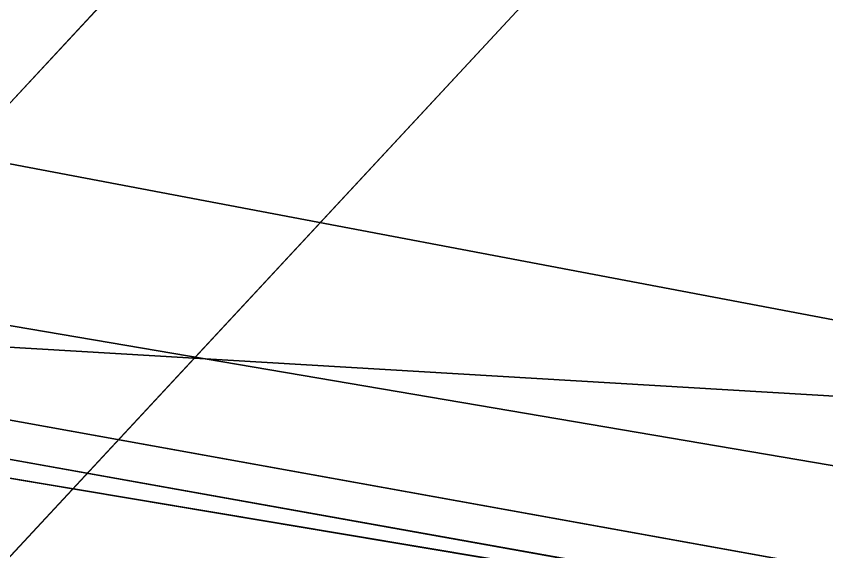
# Model space of a CAD drawing. Header units: metres. Extents: x 503497 to 504361, y 6966567 to 6966857.
# Drawn here: x 504143.3967 to 504143.8367, y 6966730.5463 to 6966730.8368 of the extents above; entities that cross this region are included whole.
import ezdxf

# ---------------------------------------------------------------- set-up
doc = ezdxf.new("R2010")
doc.units = ezdxf.units.M

msp = doc.modelspace()

# ---------------------------------------------------------------- linework, layer by layer
at = {"layer": 'SHADOW_APPROVED_20260114T072400'}
for points in [[(504158.5991, 6966727.8767), (504158.3042, 6966725.9861), (504079.5644, 6966740.8998), (504079.8593, 6966742.7904), (504158.5991, 6966727.8767)], [(504173.0714, 6966725.6192), (504158.5991, 6966727.8767), (504079.8593, 6966742.7904), (504094.3316, 6966740.5329), (504173.0714, 6966725.6192)]]:
    msp.add_lwpolyline(points, close=True, dxfattribs=at)
at = {"layer": 'SHADOW_APPROVED_20260122T071500'}
for points in [[(504158.5991, 6966727.8767), (504158.3042, 6966725.9861), (504068.0192, 6966742.1348), (504068.3141, 6966744.0254), (504158.5991, 6966727.8767)], [(504173.0714, 6966725.6192), (504158.5991, 6966727.8767), (504068.3141, 6966744.0254), (504082.7864, 6966741.7679), (504173.0714, 6966725.6192)]]:
    msp.add_lwpolyline(points, close=True, dxfattribs=at)
at = {"layer": 'SHADOW_APPROVED_20260126T071100'}
for points in [[(504174.8017, 6966736.7119), (504173.0714, 6966725.6192), (504076.3802, 6966742.0715), (504078.1105, 6966753.1642), (504174.8017, 6966736.7119)], [(504173.0714, 6966725.6192), (504158.5991, 6966727.8767), (504061.9079, 6966744.329), (504076.3802, 6966742.0715), (504173.0714, 6966725.6192)]]:
    msp.add_lwpolyline(points, close=True, dxfattribs=at)
at = {"layer": 'SHADOW_APPROVED_20260621T090000'}
for points in [[(504160.9824, 6966751.3955), (504160.6196, 6966749.0699), (504096.6332, 6966680.2554), (504096.996, 6966682.581), (504160.9824, 6966751.3955)], [(504161.9915, 6966748.8559), (504162.3543, 6966751.1815), (504098.3679, 6966682.367), (504098.0051, 6966680.0414), (504161.9915, 6966748.8559)], [(504162.3543, 6966751.1815), (504177.0609, 6966748.8875), (504113.0745, 6966680.073), (504098.3679, 6966682.367), (504162.3543, 6966751.1815)], [(504160.6196, 6966749.0699), (504161.9915, 6966748.8559), (504098.0051, 6966680.0414), (504096.6332, 6966680.2554), (504160.6196, 6966749.0699)]]:
    msp.add_lwpolyline(points, close=True, dxfattribs=at)
at = {"layer": 'SHADOW_APPROVED_20261113T063500'}
for points in [[(504174.8017, 6966736.7119), (504173.0714, 6966725.6192), (504066.1178, 6966743.5191), (504067.8481, 6966754.6118), (504174.8017, 6966736.7119)], [(504173.0714, 6966725.6192), (504158.5991, 6966727.8767), (504051.6455, 6966745.7766), (504066.1178, 6966743.5191), (504173.0714, 6966725.6192)]]:
    msp.add_lwpolyline(points, close=True, dxfattribs=at)
at = {"layer": 'SHADOW_APPROVED_20261122T065200'}
for points in [[(504158.5991, 6966727.8767), (504158.3042, 6966725.9861), (504070.6462, 6966741.7878), (504070.9411, 6966743.6784), (504158.5991, 6966727.8767)], [(504173.0714, 6966725.6192), (504158.5991, 6966727.8767), (504070.9411, 6966743.6784), (504085.4134, 6966741.4209), (504173.0714, 6966725.6192)]]:
    msp.add_lwpolyline(points, close=True, dxfattribs=at)
at = {"layer": 'SHADOW_APPROVED_20261221T090000'}
for points in [[(504149.9912, 6966730.2649), (504146.9294, 6966730.7425), (504113.8465, 6966732.7101), (504116.9083, 6966732.2325), (504149.9912, 6966730.2649)], [(504149.5371, 6966727.3537), (504149.9912, 6966730.2649), (504116.9083, 6966732.2325), (504116.4542, 6966729.3213), (504149.5371, 6966727.3537)]]:
    msp.add_lwpolyline(points, close=True, dxfattribs=at)
at = {"layer": 'SHADOW_COMPARATOR_RL48_20260114T072400'}
for points in [[(504158.5991, 6966727.8767), (504158.3042, 6966725.9861), (504113.4036, 6966734.4905), (504113.6985, 6966736.3811), (504158.5991, 6966727.8767)], [(504173.0714, 6966725.6192), (504158.5991, 6966727.8767), (504113.6985, 6966736.3811), (504128.1708, 6966734.1236), (504173.0714, 6966725.6192)]]:
    msp.add_lwpolyline(points, close=True, dxfattribs=at)
at = {"layer": 'SHADOW_COMPARATOR_RL48_20260122T071500'}
for points in [[(504158.5991, 6966727.8767), (504158.3042, 6966725.9861), (504106.8201, 6966735.1947), (504107.115, 6966737.0853), (504158.5991, 6966727.8767)], [(504173.0714, 6966725.6192), (504158.5991, 6966727.8767), (504107.115, 6966737.0853), (504121.5873, 6966734.8278), (504173.0714, 6966725.6192)]]:
    msp.add_lwpolyline(points, close=True, dxfattribs=at)
at = {"layer": 'SHADOW_COMPARATOR_RL48_20260126T071100'}
for points in [[(504174.8017, 6966736.7119), (504173.0714, 6966725.6192), (504117.9342, 6966735.001), (504119.6645, 6966746.0937), (504174.8017, 6966736.7119)], [(504173.0714, 6966725.6192), (504158.5991, 6966727.8767), (504103.4619, 6966737.2585), (504117.9342, 6966735.001), (504173.0714, 6966725.6192)]]:
    msp.add_lwpolyline(points, close=True, dxfattribs=at)
at = {"layer": 'SHADOW_COMPARATOR_RL48_20260621T090000'}
for points in [[(504160.9824, 6966751.3955), (504160.6196, 6966749.0699), (504124.1319, 6966709.8291), (504124.4947, 6966712.1547), (504160.9824, 6966751.3955)], [(504161.9915, 6966748.8559), (504162.3543, 6966751.1815), (504125.8666, 6966711.9407), (504125.5038, 6966709.6151), (504161.9915, 6966748.8559)], [(504162.3543, 6966751.1815), (504177.0609, 6966748.8875), (504140.5732, 6966709.6467), (504125.8666, 6966711.9407), (504162.3543, 6966751.1815)], [(504160.6196, 6966749.0699), (504161.9915, 6966748.8559), (504125.5038, 6966709.6151), (504124.1319, 6966709.8291), (504160.6196, 6966749.0699)]]:
    msp.add_lwpolyline(points, close=True, dxfattribs=at)
at = {"layer": 'SHADOW_COMPARATOR_RL48_20261113T063500'}
for points in [[(504174.8017, 6966736.7119), (504173.0714, 6966725.6192), (504112.0822, 6966735.8265), (504113.8125, 6966746.9192), (504174.8017, 6966736.7119)], [(504173.0714, 6966725.6192), (504158.5991, 6966727.8767), (504097.6099, 6966738.084), (504112.0822, 6966735.8265), (504173.0714, 6966725.6192)]]:
    msp.add_lwpolyline(points, close=True, dxfattribs=at)
at = {"layer": 'SHADOW_COMPARATOR_RL48_20261122T065200'}
for points in [[(504158.5991, 6966727.8767), (504158.3042, 6966725.9861), (504108.3181, 6966734.9968), (504108.613, 6966736.8874), (504158.5991, 6966727.8767)], [(504173.0714, 6966725.6192), (504158.5991, 6966727.8767), (504108.613, 6966736.8874), (504123.0853, 6966734.6299), (504173.0714, 6966725.6192)]]:
    msp.add_lwpolyline(points, close=True, dxfattribs=at)
at = {"layer": 'SHADOW_COMPARATOR_RL48_20261221T090000'}
for points in [[(504149.9912, 6966730.2649), (504146.9294, 6966730.7425), (504128.0642, 6966731.8645), (504131.126, 6966731.3869), (504149.9912, 6966730.2649)], [(504149.5371, 6966727.3537), (504149.9912, 6966730.2649), (504131.126, 6966731.3869), (504130.6719, 6966728.4757), (504149.5371, 6966727.3537)]]:
    msp.add_lwpolyline(points, close=True, dxfattribs=at)

doc.saveas('drawing.dxf')
